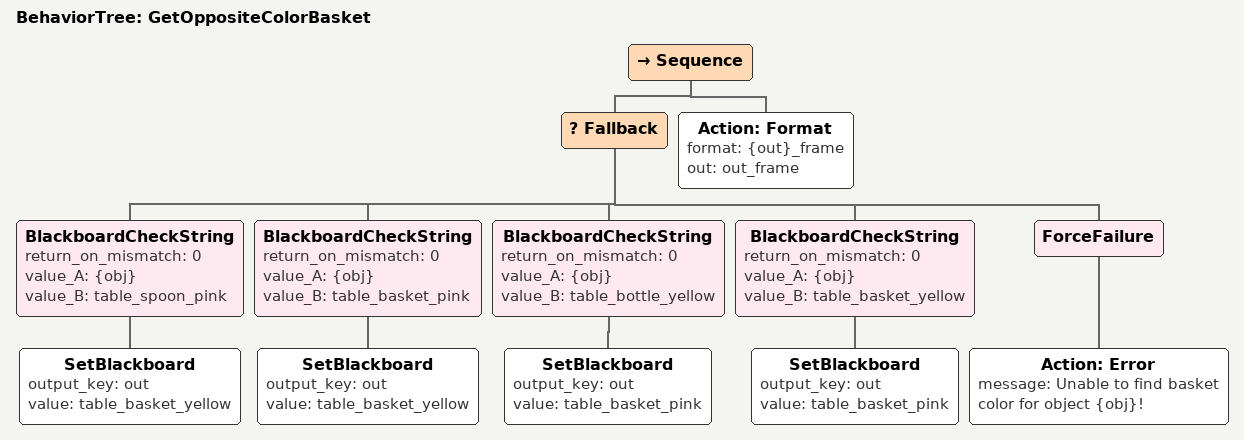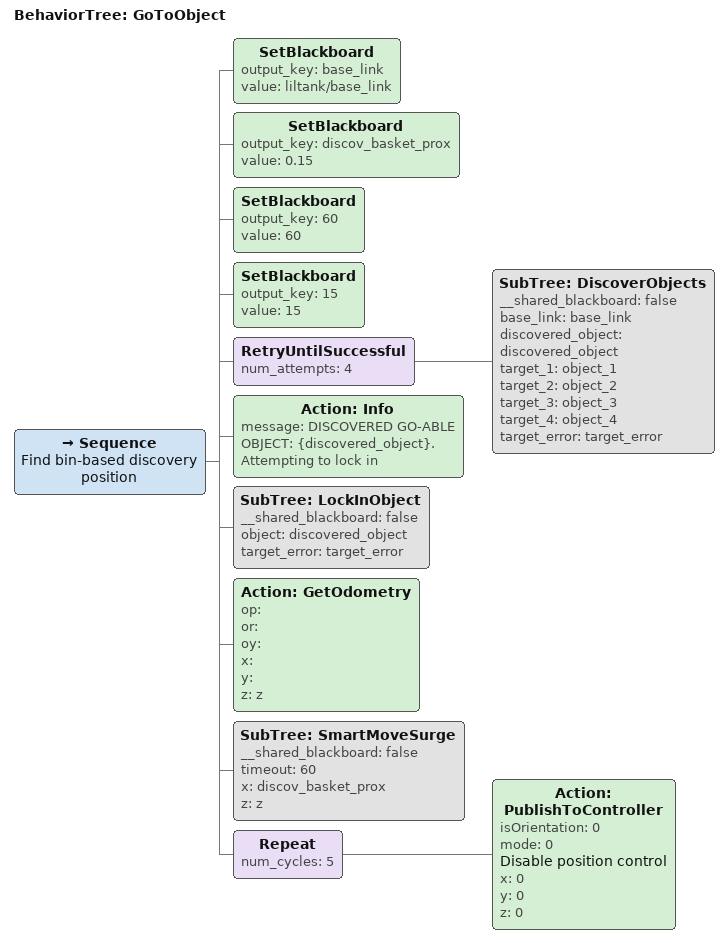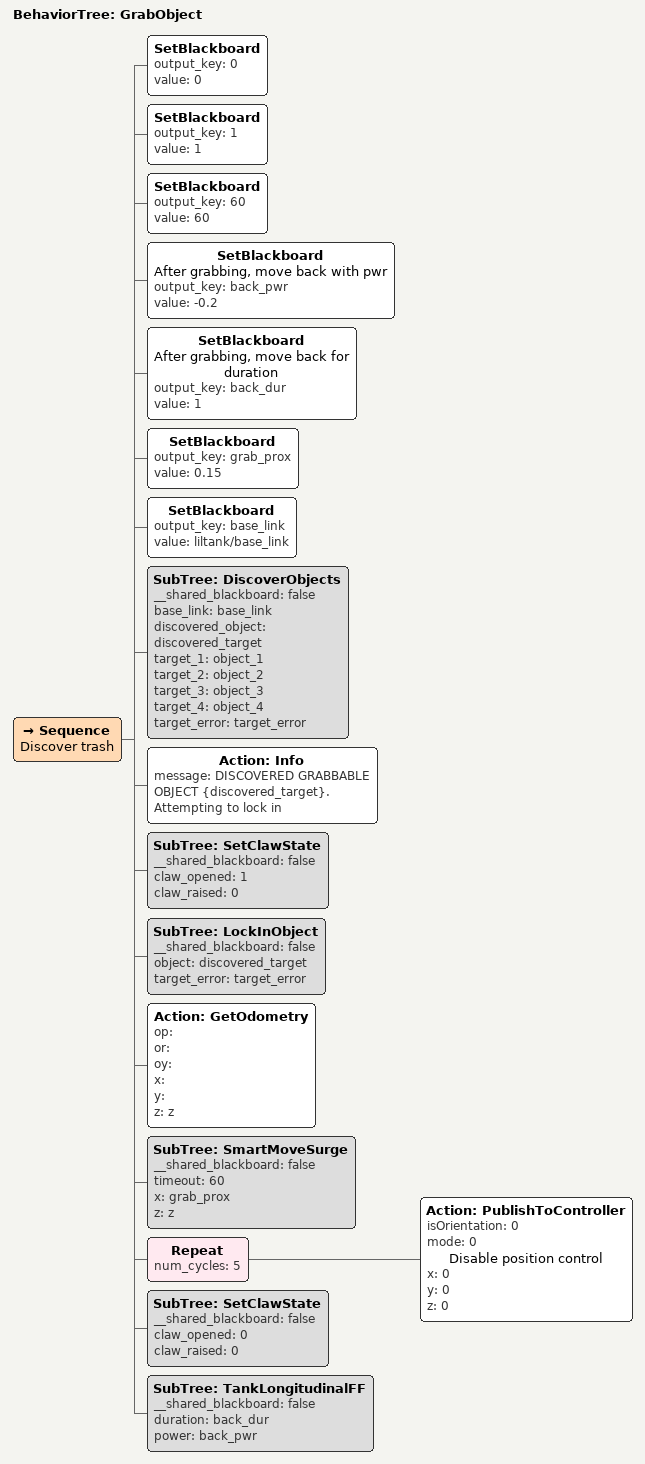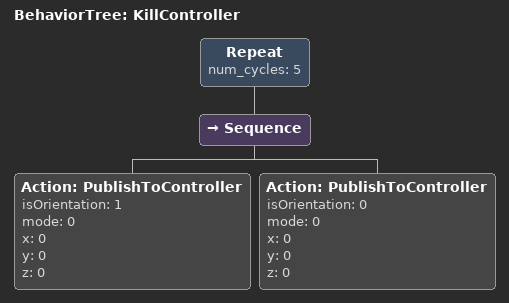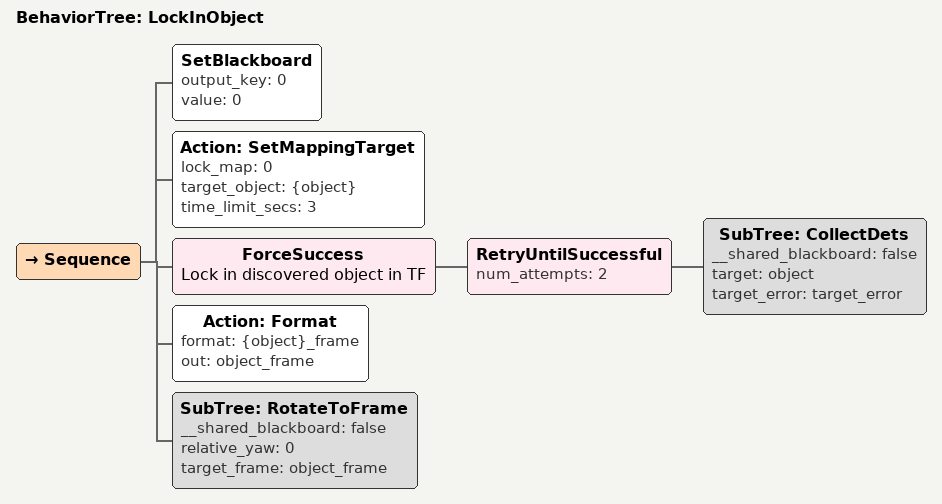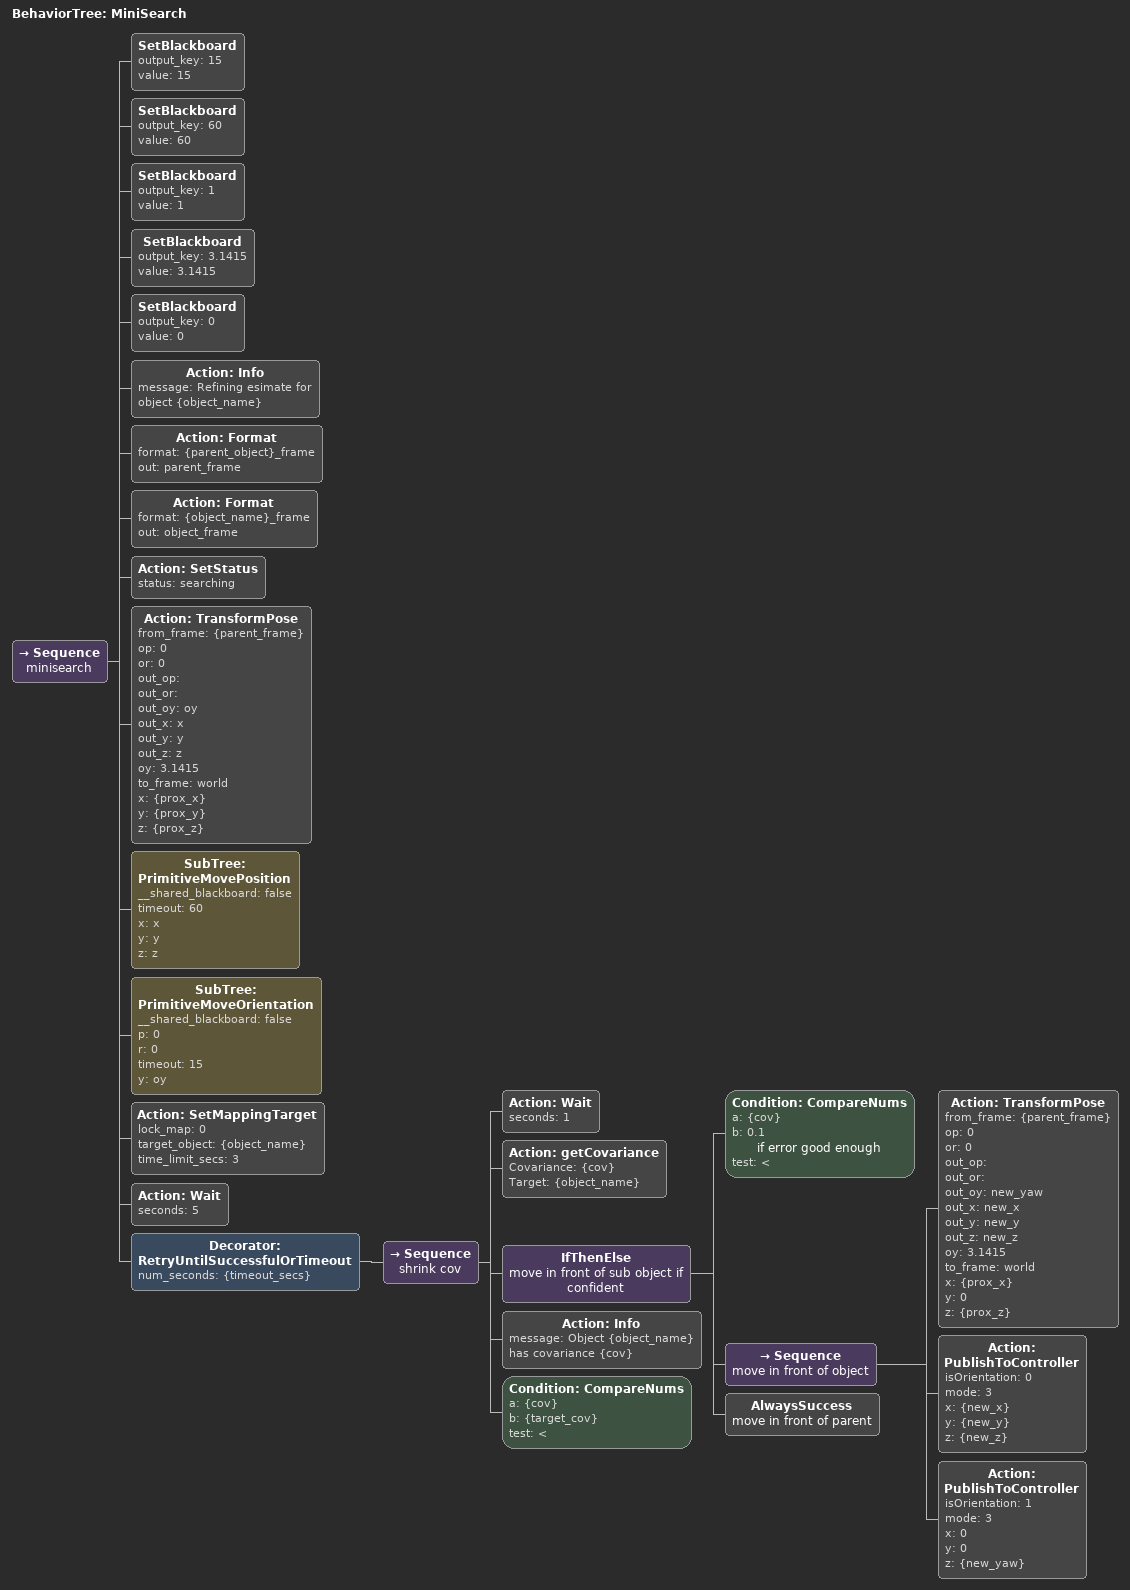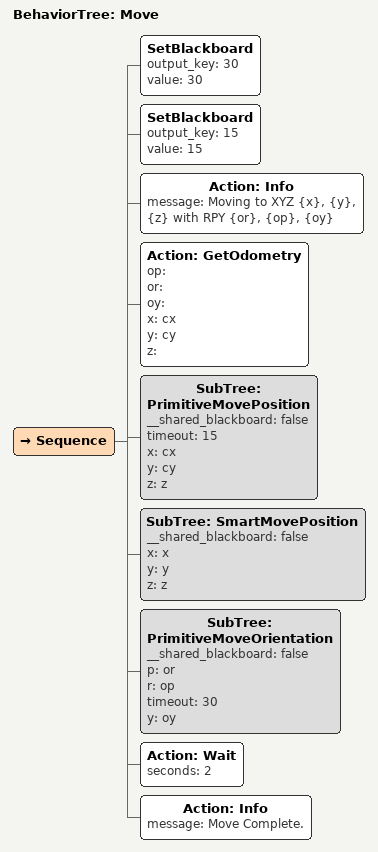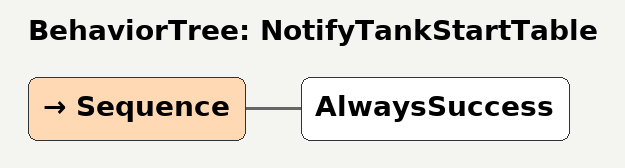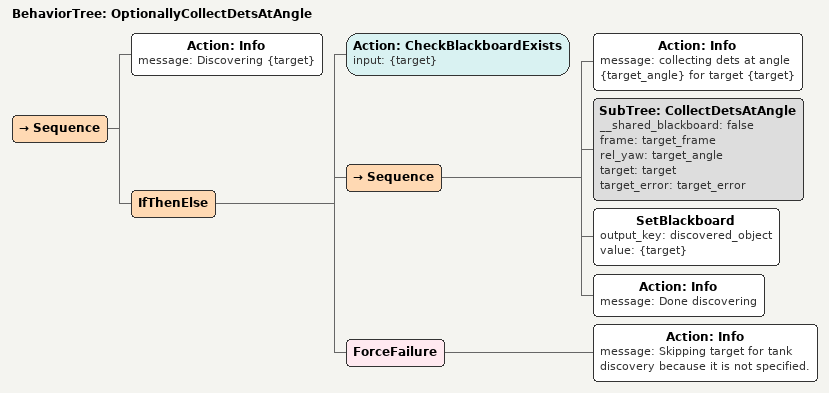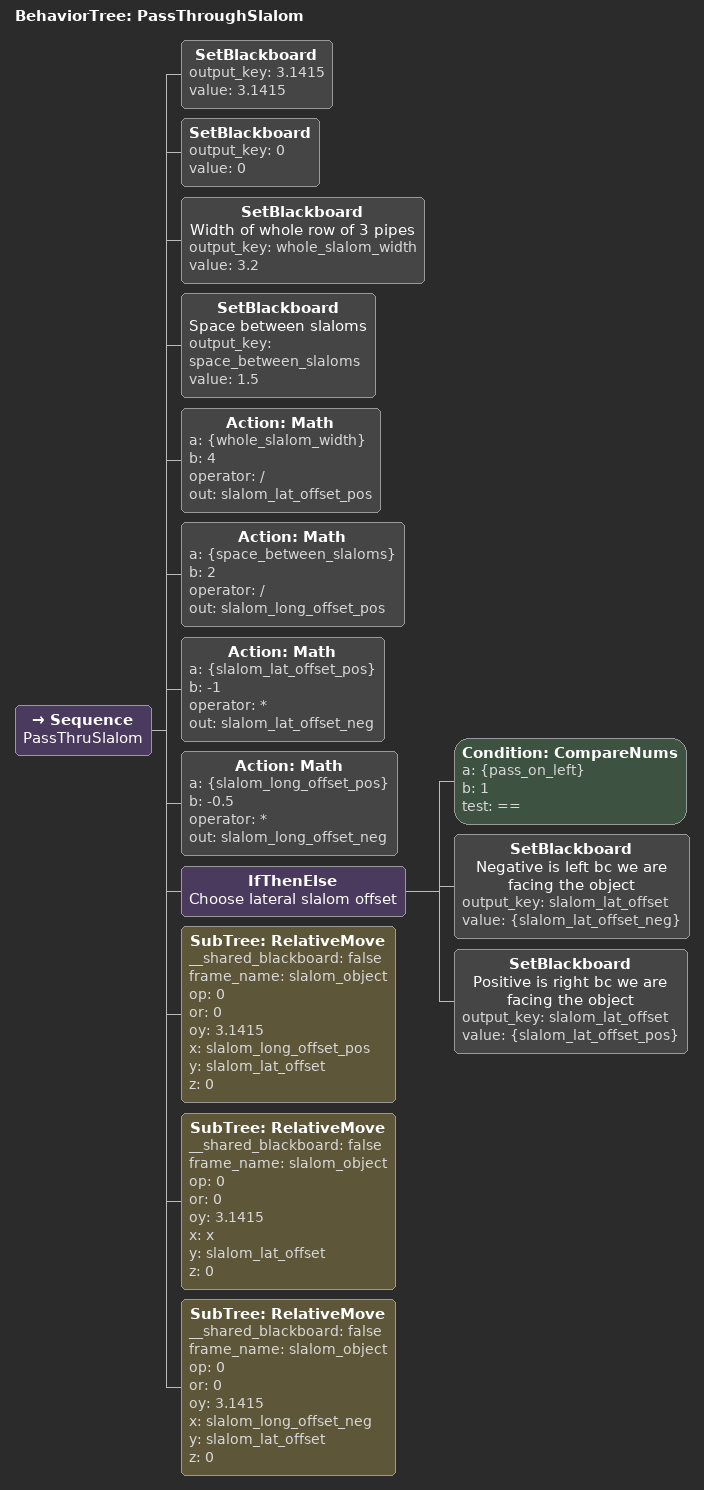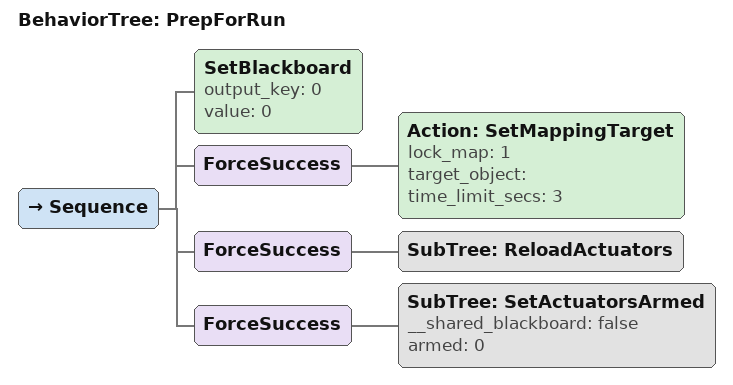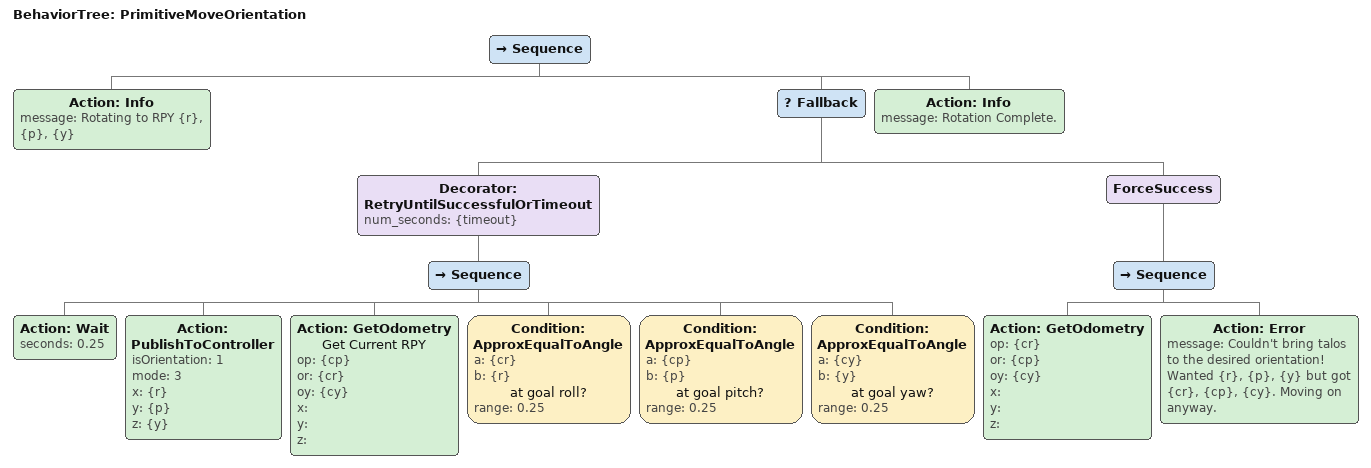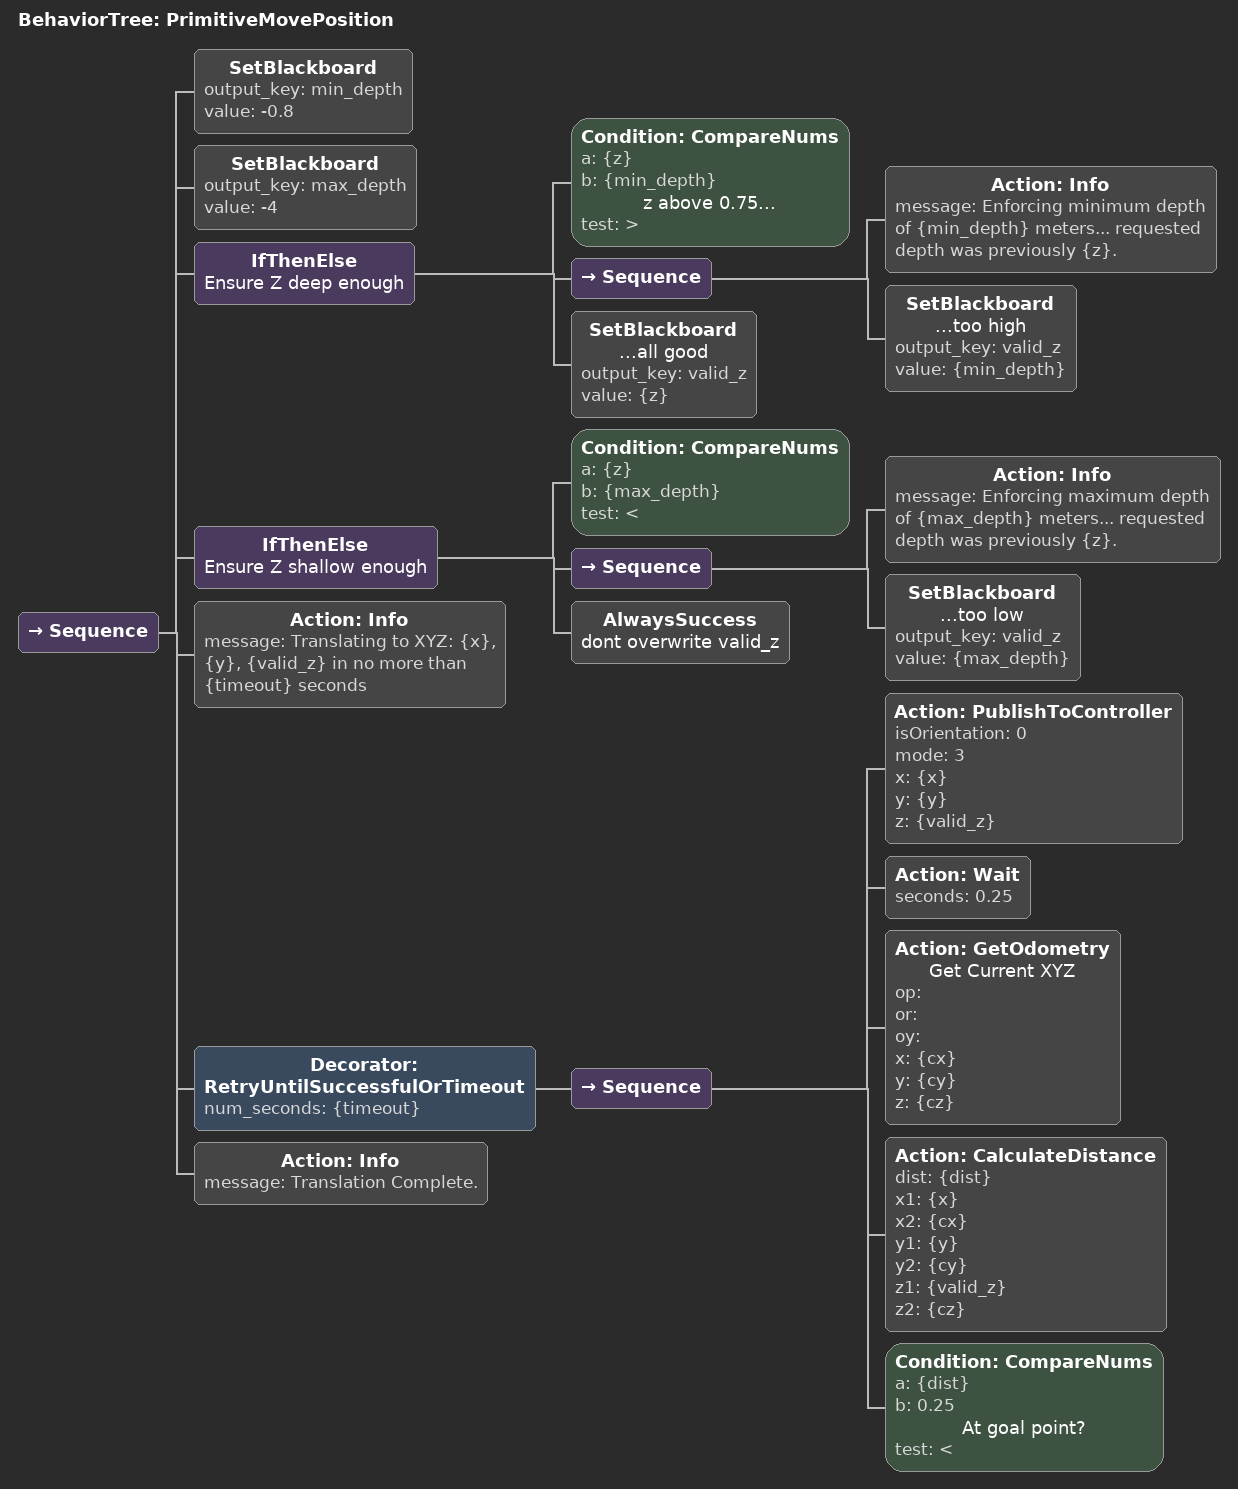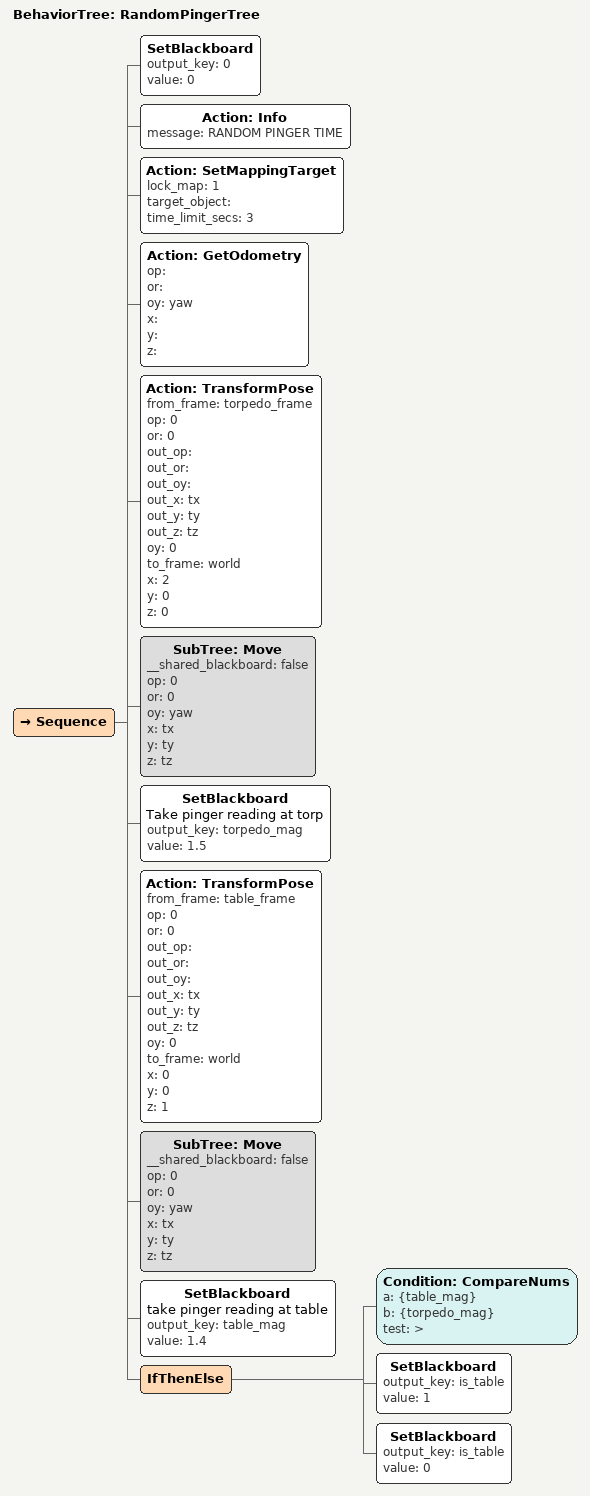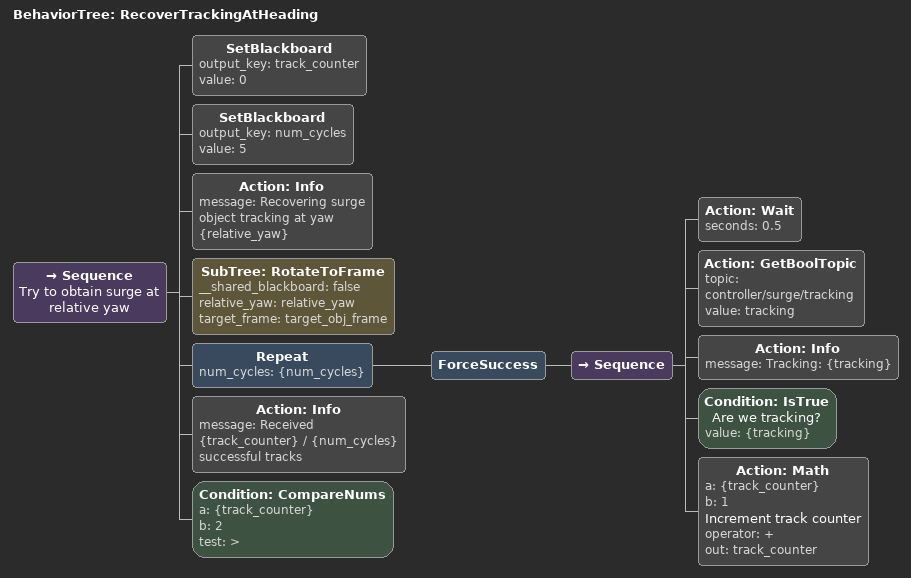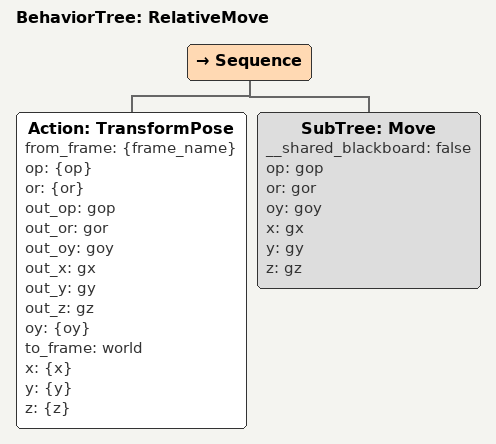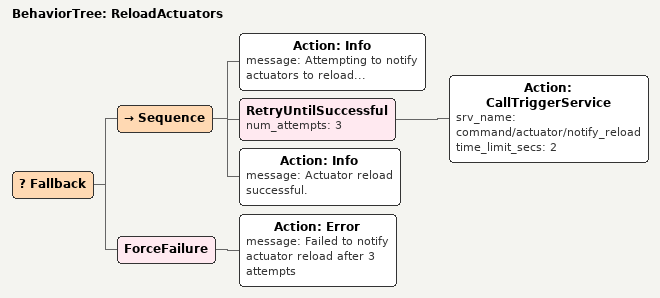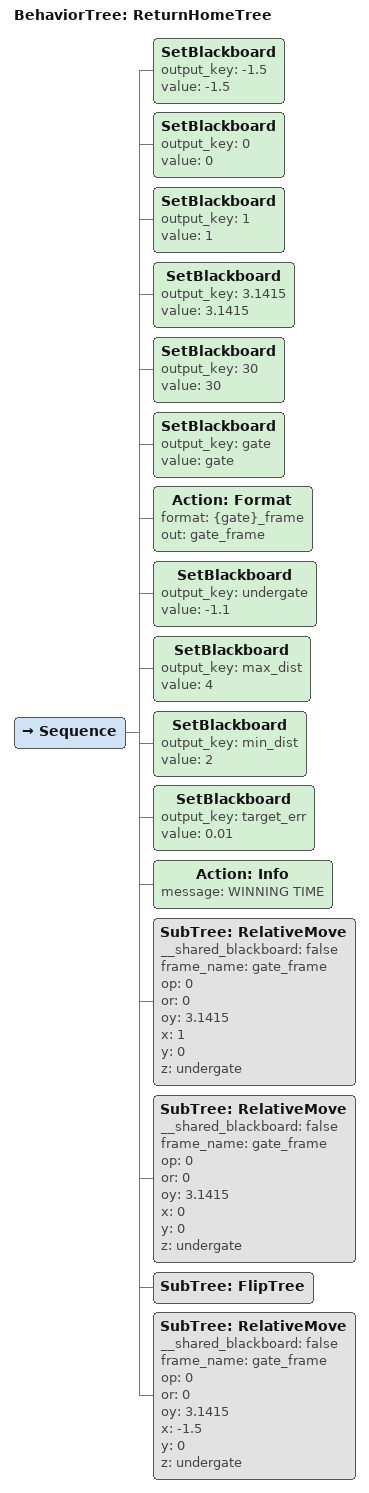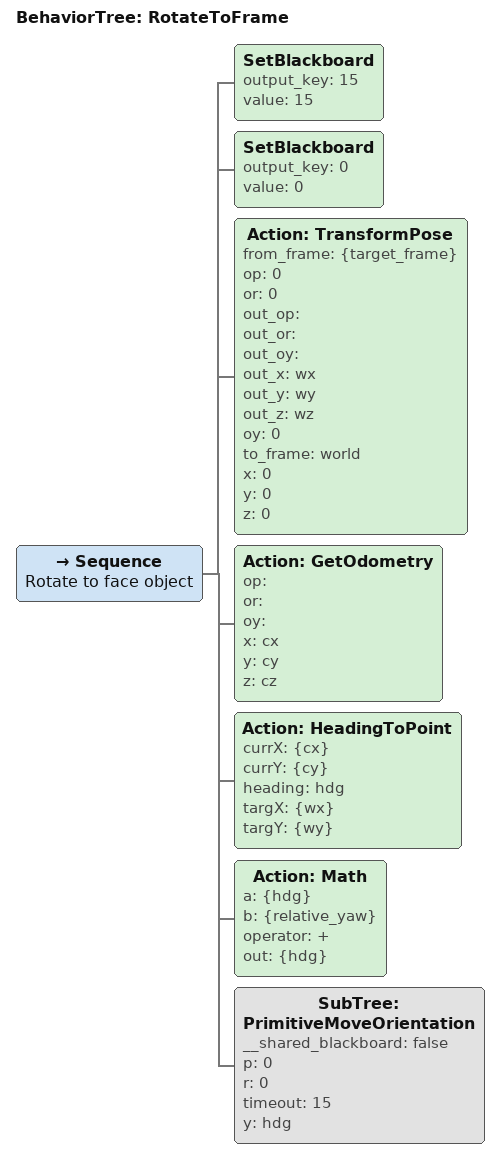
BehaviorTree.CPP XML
<BehaviorTree ID="GetOppositeColorBasket">
    <Sequence>
        <Fallback>
            <BlackboardCheckString return_on_mismatch="0" value_A="{obj}" value_B="table_spoon_pink">
                <SetBlackboard output_key="out" value="table_basket_yellow"/>
            </BlackboardCheckString>
            <BlackboardCheckString return_on_mismatch="0" value_A="{obj}" value_B="table_basket_pink">
                <SetBlackboard output_key="out" value="table_basket_yellow"/>
            </BlackboardCheckString>
            <BlackboardCheckString return_on_mismatch="0" value_A="{obj}" value_B="table_bottle_yellow">
                <SetBlackboard output_key="out" value="table_basket_pink"/>
            </BlackboardCheckString>
            <BlackboardCheckString return_on_mismatch="0" value_A="{obj}" value_B="table_basket_yellow">
                <SetBlackboard output_key="out" value="table_basket_pink"/>
            </BlackboardCheckString>
            <ForceFailure>
                <Action ID="Error" message="Unable to find basket color for object {obj}!"/>
            </ForceFailure>
        </Fallback>
        <Action ID="Format" format="{out}_frame" out="out_frame"/>
    </Sequence>
</BehaviorTree>

<BehaviorTree ID="GoToObject">
    <Sequence name="Find bin-based discovery position">
        <SetBlackboard output_key="base_link" value="liltank/base_link"/>
        <SetBlackboard output_key="discov_basket_prox" value="0.15"/>
        <SetBlackboard output_key="60" value="60"/>
        <SetBlackboard output_key="15" value="15"/>
        <RetryUntilSuccessful num_attempts="4">
            <SubTree ID="DiscoverObjects" __shared_blackboard="false" base_link="base_link" discovered_object="discovered_object" target_1="object_1" target_2="object_2" target_3="object_3" target_4="object_4" target_error="target_error"/>
        </RetryUntilSuccessful>
        <Action ID="Info" message="DISCOVERED GO-ABLE OBJECT: {discovered_object}. Attempting to lock in"/>
        <SubTree ID="LockInObject" __shared_blackboard="false" object="discovered_object" target_error="target_error"/>
        <Action ID="GetOdometry" op="" or="" oy="" x="" y="" z="z"/>
        <SubTree ID="SmartMoveSurge" __shared_blackboard="false" timeout="60" x="discov_basket_prox" z="z"/>
        <Repeat num_cycles="5">
            <Action ID="PublishToController" isOrientation="0" mode="0" name="Disable position control" x="0" y="0" z="0"/>
        </Repeat>
    </Sequence>
</BehaviorTree>

<BehaviorTree ID="GrabObject">
    <Sequence name="Discover trash">
        <SetBlackboard output_key="0" value="0"/>
        <SetBlackboard output_key="1" value="1"/>
        <SetBlackboard output_key="60" value="60"/>
        <SetBlackboard name="After grabbing, move back with pwr" output_key="back_pwr" value="-0.2"/>
        <SetBlackboard name="After grabbing, move back for duration" output_key="back_dur" value="1"/>
        <SetBlackboard output_key="grab_prox" value="0.15"/>
        <SetBlackboard output_key="base_link" value="liltank/base_link"/>
        <SubTree ID="DiscoverObjects" __shared_blackboard="false" base_link="base_link" discovered_object="discovered_target" target_1="object_1" target_2="object_2" target_3="object_3" target_4="object_4" target_error="target_error"/>
        <Action ID="Info" message="DISCOVERED GRABBABLE OBJECT {discovered_target}. Attempting to lock in"/>
        <SubTree ID="SetClawState" __shared_blackboard="false" claw_opened="1" claw_raised="0"/>
        <SubTree ID="LockInObject" __shared_blackboard="false" object="discovered_target" target_error="target_error"/>
        <Action ID="GetOdometry" op="" or="" oy="" x="" y="" z="z"/>
        <SubTree ID="SmartMoveSurge" __shared_blackboard="false" timeout="60" x="grab_prox" z="z"/>
        <Repeat num_cycles="5">
            <Action ID="PublishToController" isOrientation="0" mode="0" name="Disable position control" x="0" y="0" z="0"/>
        </Repeat>
        <SubTree ID="SetClawState" __shared_blackboard="false" claw_opened="0" claw_raised="0"/>
        <SubTree ID="TankLongitudinalFF" __shared_blackboard="false" duration="back_dur" power="back_pwr"/>
    </Sequence>
</BehaviorTree>

<BehaviorTree ID="KillController">
    <Repeat num_cycles="5">
        <Sequence>
            <Action ID="PublishToController" isOrientation="1" mode="0" x="0" y="0" z="0"/>
            <Action ID="PublishToController" isOrientation="0" mode="0" x="0" y="0" z="0"/>
        </Sequence>
    </Repeat>
</BehaviorTree>

<BehaviorTree ID="LockInObject">
    <Sequence>
        <SetBlackboard output_key="0" value="0"/>
        <Action ID="SetMappingTarget" lock_map="0" target_object="{object}" time_limit_secs="3"/>
        <ForceSuccess name="Lock in discovered object in TF">
            <RetryUntilSuccessful num_attempts="2">
                <SubTree ID="CollectDets" __shared_blackboard="false" target="object" target_error="target_error"/>
            </RetryUntilSuccessful>
        </ForceSuccess>
        <Action ID="Format" format="{object}_frame" out="object_frame"/>
        <SubTree ID="RotateToFrame" __shared_blackboard="false" relative_yaw="0" target_frame="object_frame"/>
    </Sequence>
</BehaviorTree>

<BehaviorTree ID="MiniSearch">
    <Sequence name="minisearch">
        <SetBlackboard output_key="15" value="15"/>
        <SetBlackboard output_key="60" value="60"/>
        <SetBlackboard output_key="1" value="1"/>
        <SetBlackboard output_key="3.1415" value="3.1415"/>
        <SetBlackboard output_key="0" value="0"/>
        <Action ID="Info" message="Refining esimate for object {object_name}"/>
        <Action ID="Format" format="{parent_object}_frame" out="parent_frame"/>
        <Action ID="Format" format="{object_name}_frame" out="object_frame"/>
        <Action ID="SetStatus" status="searching"/>
        <Action ID="TransformPose" from_frame="{parent_frame}" op="0" or="0" out_op="" out_or="" out_oy="oy" out_x="x" out_y="y" out_z="z" oy="3.1415" to_frame="world" x="{prox_x}" y="{prox_y}" z="{prox_z}"/>
        <SubTree ID="PrimitiveMovePosition" __shared_blackboard="false" timeout="60" x="x" y="y" z="z"/>
        <SubTree ID="PrimitiveMoveOrientation" __shared_blackboard="false" p="0" r="0" timeout="15" y="oy"/>
        <Action ID="SetMappingTarget" lock_map="0" target_object="{object_name}" time_limit_secs="3"/>
        <Action ID="Wait" seconds="5"/>
        <Decorator ID="RetryUntilSuccessfulOrTimeout" num_seconds="{timeout_secs}">
            <Sequence name="shrink cov">
                <Action ID="Wait" seconds="1"/>
                <Action Covariance="{cov}" ID="getCovariance" Target="{object_name}"/>
                <IfThenElse name="move in front of sub object if confident">
                    <Condition ID="CompareNums" a="{cov}" b="0.1" name="if error good enough" test="&lt;"/>
                    <Sequence name="move in front of object">
                        <Action ID="TransformPose" from_frame="{parent_frame}" op="0" or="0" out_op="" out_or="" out_oy="new_yaw" out_x="new_x" out_y="new_y" out_z="new_z" oy="3.1415" to_frame="world" x="{prox_x}" y="0" z="{prox_z}"/>
                        <Action ID="PublishToController" isOrientation="0" mode="3" x="{new_x}" y="{new_y}" z="{new_z}"/>
                        <Action ID="PublishToController" isOrientation="1" mode="3" x="0" y="0" z="{new_yaw}"/>
                    </Sequence>
                    <AlwaysSuccess name="move in front of parent"/>
                </IfThenElse>
                <Action ID="Info" message="Object {object_name} has covariance {cov}"/>
                <Condition ID="CompareNums" a="{cov}" b="{target_cov}" test="&lt;"/>
            </Sequence>
        </Decorator>
    </Sequence>
</BehaviorTree>

<BehaviorTree ID="Move">
    <Sequence>
        <SetBlackboard output_key="30" value="30"/>
        <SetBlackboard output_key="15" value="15"/>
        <Action ID="Info" message="Moving to XYZ {x}, {y}, {z} with RPY {or}, {op}, {oy}"/>
        <Action ID="GetOdometry" op="" or="" oy="" x="cx" y="cy" z=""/>
        <SubTree ID="PrimitiveMovePosition" __shared_blackboard="false" timeout="15" x="cx" y="cy" z="z"/>
        <SubTree ID="SmartMovePosition" __shared_blackboard="false" x="x" y="y" z="z"/>
        <SubTree ID="PrimitiveMoveOrientation" __shared_blackboard="false" p="or" r="op" timeout="30" y="oy"/>
        <Action ID="Wait" seconds="2"/>
        <Action ID="Info" message="Move Complete."/>
    </Sequence>
</BehaviorTree>

<BehaviorTree ID="NotifyTankStartTable">
    <Sequence>
        <AlwaysSuccess/>
    </Sequence>
</BehaviorTree>

<BehaviorTree ID="OptionallyCollectDetsAtAngle">
    <Sequence>
        <Action ID="Info" message="Discovering {target}"/>
        <IfThenElse>
            <Action ID="CheckBlackboardExists" input="{target}"/>
            <Sequence>
                <Action ID="Info" message="collecting dets at angle {target_angle} for target {target}"/>
                <SubTree ID="CollectDetsAtAngle" __shared_blackboard="false" frame="target_frame" rel_yaw="target_angle" target="target" target_error="target_error"/>
                <SetBlackboard output_key="discovered_object" value="{target}"/>
                <Action ID="Info" message="Done discovering"/>
            </Sequence>
            <ForceFailure>
                <Action ID="Info" message="Skipping target for tank discovery because it is not specified."/>
            </ForceFailure>
        </IfThenElse>
    </Sequence>
</BehaviorTree>

<BehaviorTree ID="PassThroughSlalom">
    <Sequence name="PassThruSlalom">
        <SetBlackboard output_key="3.1415" value="3.1415"/>
        <SetBlackboard output_key="0" value="0"/>
        <SetBlackboard name="Width of whole row of 3 pipes" output_key="whole_slalom_width" value="3.2"/>
        <SetBlackboard name="Space between slaloms" output_key="space_between_slaloms" value="1.5"/>
        <Action ID="Math" a="{whole_slalom_width}" b="4" operator="/" out="slalom_lat_offset_pos"/>
        <Action ID="Math" a="{space_between_slaloms}" b="2" operator="/" out="slalom_long_offset_pos"/>
        <Action ID="Math" a="{slalom_lat_offset_pos}" b="-1" operator="*" out="slalom_lat_offset_neg"/>
        <Action ID="Math" a="{slalom_long_offset_pos}" b="-0.5" operator="*" out="slalom_long_offset_neg"/>
        <IfThenElse name="Choose lateral slalom offset">
            <Condition ID="CompareNums" a="{pass_on_left}" b="1" test="=="/>
            <SetBlackboard name="Negative is left bc we are facing the object" output_key="slalom_lat_offset" value="{slalom_lat_offset_neg}"/>
            <SetBlackboard name="Positive is right bc we are facing the object" output_key="slalom_lat_offset" value="{slalom_lat_offset_pos}"/>
        </IfThenElse>
        <SubTree ID="RelativeMove" __shared_blackboard="false" frame_name="slalom_object" op="0" or="0" oy="3.1415" x="slalom_long_offset_pos" y="slalom_lat_offset" z="0"/>
        <SubTree ID="RelativeMove" __shared_blackboard="false" frame_name="slalom_object" op="0" or="0" oy="3.1415" x="x" y="slalom_lat_offset" z="0"/>
        <SubTree ID="RelativeMove" __shared_blackboard="false" frame_name="slalom_object" op="0" or="0" oy="3.1415" x="slalom_long_offset_neg" y="slalom_lat_offset" z="0"/>
    </Sequence>
</BehaviorTree>

<BehaviorTree ID="PrepForRun">
    <Sequence>
        <SetBlackboard output_key="0" value="0"/>
        <ForceSuccess>
            <Action ID="SetMappingTarget" lock_map="1" target_object="" time_limit_secs="3"/>
        </ForceSuccess>
        <ForceSuccess>
            <SubTree ID="ReloadActuators"/>
        </ForceSuccess>
        <ForceSuccess>
            <SubTree ID="SetActuatorsArmed" __shared_blackboard="false" armed="0"/>
        </ForceSuccess>
    </Sequence>
</BehaviorTree>

<BehaviorTree ID="PrimitiveMoveOrientation">
    <Sequence>
        <Action ID="Info" message="Rotating to RPY {r}, {p}, {y}"/>
        <Fallback>
            <Decorator ID="RetryUntilSuccessfulOrTimeout" num_seconds="{timeout}">
                <Sequence>
                    <Action ID="Wait" seconds="0.25"/>
                    <Action ID="PublishToController" isOrientation="1" mode="3" x="{r}" y="{p}" z="{y}"/>
                    <Action ID="GetOdometry" name="Get Current RPY" op="{cp}" or="{cr}" oy="{cy}" x="" y="" z=""/>
                    <Condition ID="ApproxEqualToAngle" a="{cr}" b="{r}" name="at goal roll?" range="0.25"/>
                    <Condition ID="ApproxEqualToAngle" a="{cp}" b="{p}" name="at goal pitch?" range="0.25"/>
                    <Condition ID="ApproxEqualToAngle" a="{cy}" b="{y}" name="at goal yaw?" range="0.25"/>
                </Sequence>
            </Decorator>
            <ForceSuccess>
                <Sequence>
                    <Action ID="GetOdometry" op="{cr}" or="{cp}" oy="{cy}" x="" y="" z=""/>
                    <Action ID="Error" message="Couldn't bring talos to the desired orientation! Wanted {r}, {p}, {y} but got {cr}, {cp}, {cy}. Moving on anyway."/>
                </Sequence>
            </ForceSuccess>
        </Fallback>
        <Action ID="Info" message="Rotation Complete."/>
    </Sequence>
</BehaviorTree>

<BehaviorTree ID="PrimitiveMovePosition">
    <Sequence>
        <SetBlackboard output_key="min_depth" value="-0.8"/>
        <SetBlackboard output_key="max_depth" value="-4"/>
        <IfThenElse name="Ensure Z deep enough">
            <Condition ID="CompareNums" a="{z}" b="{min_depth}" name="z above 0.75..." test=">"/>
            <Sequence>
                <Action ID="Info" message="Enforcing minimum depth of {min_depth} meters... requested depth was previously {z}."/>
                <SetBlackboard name="...too high" output_key="valid_z" value="{min_depth}"/>
            </Sequence>
            <SetBlackboard name="...all good" output_key="valid_z" value="{z}"/>
        </IfThenElse>
        <IfThenElse name="Ensure Z shallow enough">
            <Condition ID="CompareNums" a="{z}" b="{max_depth}" test="&lt;"/>
            <Sequence>
                <Action ID="Info" message="Enforcing maximum depth of {max_depth} meters... requested depth was previously {z}."/>
                <SetBlackboard name="...too low" output_key="valid_z" value="{max_depth}"/>
            </Sequence>
            <AlwaysSuccess name="dont overwrite valid_z"/>
        </IfThenElse>
        <Action ID="Info" message="Translating to XYZ: {x}, {y}, {valid_z} in no more than {timeout} seconds"/>
        <Decorator ID="RetryUntilSuccessfulOrTimeout" num_seconds="{timeout}">
            <Sequence>
                <Action ID="PublishToController" isOrientation="0" mode="3" x="{x}" y="{y}" z="{valid_z}"/>
                <Action ID="Wait" seconds="0.25"/>
                <Action ID="GetOdometry" name="Get Current XYZ" op="" or="" oy="" x="{cx}" y="{cy}" z="{cz}"/>
                <Action ID="CalculateDistance" dist="{dist}" x1="{x}" x2="{cx}" y1="{y}" y2="{cy}" z1="{valid_z}" z2="{cz}"/>
                <Condition ID="CompareNums" a="{dist}" b="0.25" name="At goal point?" test="&lt;"/>
            </Sequence>
        </Decorator>
        <Action ID="Info" message="Translation Complete."/>
    </Sequence>
</BehaviorTree>

<BehaviorTree ID="RandomPingerTree">
    <Sequence>
        <SetBlackboard output_key="0" value="0"/>
        <Action ID="Info" message="RANDOM PINGER TIME"/>
        <Action ID="SetMappingTarget" lock_map="1" target_object="" time_limit_secs="3"/>
        <Action ID="GetOdometry" op="" or="" oy="yaw" x="" y="" z=""/>
        <Action ID="TransformPose" from_frame="torpedo_frame" op="0" or="0" out_op="" out_or="" out_oy="" out_x="tx" out_y="ty" out_z="tz" oy="0" to_frame="world" x="2" y="0" z="0"/>
        <SubTree ID="Move" __shared_blackboard="false" op="0" or="0" oy="yaw" x="tx" y="ty" z="tz"/>
        <SetBlackboard name="Take pinger reading at torp" output_key="torpedo_mag" value="1.5"/>
        <Action ID="TransformPose" from_frame="table_frame" op="0" or="0" out_op="" out_or="" out_oy="" out_x="tx" out_y="ty" out_z="tz" oy="0" to_frame="world" x="0" y="0" z="1"/>
        <SubTree ID="Move" __shared_blackboard="false" op="0" or="0" oy="yaw" x="tx" y="ty" z="tz"/>
        <SetBlackboard name="take pinger reading at table" output_key="table_mag" value="1.4"/>
        <IfThenElse>
            <Condition ID="CompareNums" a="{table_mag}" b="{torpedo_mag}" test=">"/>
            <SetBlackboard output_key="is_table" value="1"/>
            <SetBlackboard output_key="is_table" value="0"/>
        </IfThenElse>
    </Sequence>
</BehaviorTree>

<BehaviorTree ID="RecoverTrackingAtHeading">
    <Sequence name="Try to obtain surge at relative yaw">
        <SetBlackboard output_key="track_counter" value="0"/>
        <SetBlackboard output_key="num_cycles" value="5"/>
        <Action ID="Info" message="Recovering surge object tracking at yaw {relative_yaw}"/>
        <SubTree ID="RotateToFrame" __shared_blackboard="false" relative_yaw="relative_yaw" target_frame="target_obj_frame"/>
        <Repeat num_cycles="{num_cycles}">
            <ForceSuccess>
                <Sequence>
                    <Action ID="Wait" seconds="0.5"/>
                    <Action ID="GetBoolTopic" topic="controller/surge/tracking" value="tracking"/>
                    <Action ID="Info" message="Tracking: {tracking}"/>
                    <Condition ID="IsTrue" name="Are we tracking?" value="{tracking}"/>
                    <Action ID="Math" a="{track_counter}" b="1" name="Increment track counter" operator="+" out="track_counter"/>
                </Sequence>
            </ForceSuccess>
        </Repeat>
        <Action ID="Info" message="Received {track_counter} / {num_cycles} successful tracks"/>
        <Condition ID="CompareNums" a="{track_counter}" b="2" test=">"/>
    </Sequence>
</BehaviorTree>

<BehaviorTree ID="RelativeMove">
    <Sequence>
        <Action ID="TransformPose" from_frame="{frame_name}" op="{op}" or="{or}" out_op="gop" out_or="gor" out_oy="goy" out_x="gx" out_y="gy" out_z="gz" oy="{oy}" to_frame="world" x="{x}" y="{y}" z="{z}"/>
        <SubTree ID="Move" __shared_blackboard="false" op="gop" or="gor" oy="goy" x="gx" y="gy" z="gz"/>
    </Sequence>
</BehaviorTree>

<BehaviorTree ID="ReloadActuators">
    <Fallback>
        <Sequence>
            <Action ID="Info" message="Attempting to notify actuators to reload..."/>
            <RetryUntilSuccessful num_attempts="3">
                <Action ID="CallTriggerService" srv_name="command/actuator/notify_reload" time_limit_secs="2"/>
            </RetryUntilSuccessful>
            <Action ID="Info" message="Actuator reload successful."/>
        </Sequence>
        <ForceFailure>
            <Action ID="Error" message="Failed to notify actuator reload after 3 attempts"/>
        </ForceFailure>
    </Fallback>
</BehaviorTree>

<BehaviorTree ID="ReturnHomeTree">
    <Sequence>
        <SetBlackboard output_key="-1.5" value="-1.5"/>
        <SetBlackboard output_key="0" value="0"/>
        <SetBlackboard output_key="1" value="1"/>
        <SetBlackboard output_key="3.1415" value="3.1415"/>
        <SetBlackboard output_key="30" value="30"/>
        <SetBlackboard output_key="gate" value="gate"/>
        <Action ID="Format" format="{gate}_frame" out="gate_frame"/>
        <SetBlackboard output_key="undergate" value="-1.1"/>
        <SetBlackboard output_key="max_dist" value="4"/>
        <SetBlackboard output_key="min_dist" value="2"/>
        <SetBlackboard output_key="target_err" value="0.01"/>
        <Action ID="Info" message="WINNING TIME"/>
        <SubTree ID="RelativeMove" __shared_blackboard="false" frame_name="gate_frame" op="0" or="0" oy="3.1415" x="1" y="0" z="undergate"/>
        <SubTree ID="RelativeMove" __shared_blackboard="false" frame_name="gate_frame" op="0" or="0" oy="3.1415" x="0" y="0" z="undergate"/>
        <SubTree ID="FlipTree"/>
        <SubTree ID="RelativeMove" __shared_blackboard="false" frame_name="gate_frame" op="0" or="0" oy="3.1415" x="-1.5" y="0" z="undergate"/>
    </Sequence>
</BehaviorTree>

<BehaviorTree ID="RotateToFrame">
    <Sequence name="Rotate to face object">
        <SetBlackboard output_key="15" value="15"/>
        <SetBlackboard output_key="0" value="0"/>
        <Action ID="TransformPose" from_frame="{target_frame}" op="0" or="0" out_op="" out_or="" out_oy="" out_x="wx" out_y="wy" out_z="wz" oy="0" to_frame="world" x="0" y="0" z="0"/>
        <Action ID="GetOdometry" op="" or="" oy="" x="cx" y="cy" z="cz"/>
        <Action ID="HeadingToPoint" currX="{cx}" currY="{cy}" heading="hdg" targX="{wx}" targY="{wy}"/>
        <Action ID="Math" a="{hdg}" b="{relative_yaw}" operator="+" out="{hdg}"/>
        <SubTree ID="PrimitiveMoveOrientation" __shared_blackboard="false" p="0" r="0" timeout="15" y="hdg"/>
    </Sequence>
</BehaviorTree>
